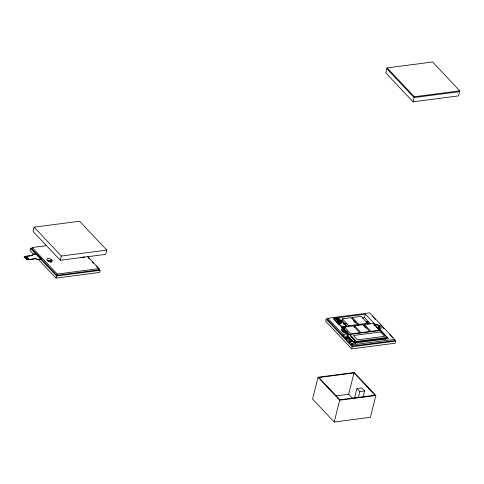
<?xml version="1.0" encoding="UTF-8"?>
<svg xmlns="http://www.w3.org/2000/svg" width="484" height="484" viewBox="0 0 484 484"><rect width="100%" height="100%" fill="white"/><g stroke="black" fill="none" stroke-linecap="round" stroke-linejoin="round"><path stroke-width="0.73" d="M24.2 256.599L32.712 255.492L32.9 254.288L36.627 253.804L41.461 259.067L37.764 259.448L35.792 258.625L27.279 259.733L24.2 256.599L27.255 259.835L35.768 258.734L37.734 259.551L41.461 259.067M346.429 338.528L347.675 337.433L346.998 337.88M349.744 341.414L350.725 340.669L349.702 341.347M34.104 227.159L33.039 231.419L60.24 260.277L105.736 254.372L106.801 250.113L79.6 221.255L34.104 227.159L61.305 256.018L106.801 250.113M32.017 248.171L30.54 248.365L30.008 250.494L33.584 254.281M46.41 245.672L32.222 247.518L31.902 248.794L56.906 275.323L98.73 269.897L99.051 268.614L87.314 256.163M32.9 254.288L36.602 253.912M32.712 255.492L24.224 256.49M51.909 260.313L51.443 262.177L50.669 261.348L51.129 259.484A2.311 1.162 14 0 0 48.025 258.504A2.311 1.162 14 0 0 47.244 259.987L48.025 260.815A2.311 1.162 14 0 0 51.129 261.796A2.311 1.162 14 0 0 51.909 260.313L51.129 259.484M60.24 260.277L61.305 256.018M96.007 265.994L100.091 270.326L99.559 272.45L56.035 278.1L56.561 275.977L30.54 248.365M56.906 275.323L57.227 274.047L32.222 247.518M83.557 258.008L83.871 256.762M387.103 67.893L385.845 72.951L413.046 101.809L458.542 95.905L459.8 90.847L432.599 61.988L387.103 67.893L414.304 96.758L459.8 90.847M327.668 318.938L326.192 319.131L325.659 321.261L351.68 348.867L395.21 343.216L395.737 341.093L394.206 339.466M327.868 318.284L327.547 319.561L352.552 346.09L394.381 340.663L394.696 339.381L369.691 312.852L327.868 318.284L352.872 344.814L394.696 339.381M318.03 377.236L312.591 399.058L334.22 422.012L370.405 417.311L375.844 395.495L354.215 372.541L318.03 377.236L339.665 400.189L375.844 395.495M334.196 318.526L341.813 326.609L341.601 327.462L345.987 326.894L346.199 326.041L338.582 317.958L334.196 318.526L333.984 319.373L339.06 324.764M335.92 318.163L335.793 318.696L336.586 319.537L337.917 319.367L338.05 318.835L337.251 317.988L335.92 318.163L336.719 319.01L338.05 318.835M336.586 319.537L336.719 319.01M337.118 318.52L337.251 317.988M337.505 319.972L337.269 320.928L339.81 323.627L341.408 323.421L341.65 322.465L339.102 319.761L337.505 319.972L340.052 322.671L341.65 322.465M339.81 323.627L340.052 322.671M357.44 325.623L357.706 324.564L351.221 317.673L342.388 318.823L341.988 320.42L347.978 326.773M341.722 328.11L342.085 326.646M342.067 328.061L342.436 326.603M342.327 328.745L342.69 327.287M342.533 328.963L343.077 326.779M342.672 328.703L343.035 327.238M342.878 328.92L343.422 326.73M343.241 328.618L343.604 327.16M343.495 329.301L344.039 327.111M343.21 331.135L343.676 329.271L333.361 318.327L365.396 314.17L375.753 325.109A2.311 1.162 14 0 1 378.869 326.059L379.674 326.912L379.359 328.152M343.7 329.519L344.426 326.603M344.56 327.027L351.051 333.912L359.884 332.762L353.393 325.877L344.56 327.027L344.166 328.624L349.654 334.45M343.864 330.203L344.59 327.287M342.92 335.896L343.259 334.535L348.05 333.912L347.373 336.64M348.607 326.773L348.873 325.708L342.388 318.823M349.775 334.662L356.327 341.613L349.775 334.662L347.113 335.007L347.004 335.448L353.556 342.4L356.218 342.055L357.192 343.126M352.019 318.599L352.279 317.54L361.118 316.391L367.604 323.276L367.338 324.341M353.84 341.444L351.608 341.734L346.774 336.471L348.262 336.277M354.064 327.335L354.457 325.738L363.29 324.595L369.782 331.479L360.949 332.629L354.457 325.738M351.16 345.497L351.668 343.452L388.567 338.661L378.893 328.394A2.311 1.162 14 0 0 379.674 326.912M413.046 101.809L414.304 96.758M351.68 348.867L352.213 346.738L326.192 319.131M352.552 346.09L352.872 344.814M353.556 342.4L353.665 341.958L347.113 335.007M334.22 422.012L339.665 400.189M358.505 325.49L358.771 324.425L352.279 317.54M356.218 342.055L386.758 338.298L386.976 337.433L380.424 330.475L349.829 334.45M370.575 323.971L364.543 317.577L365.396 314.17M363.956 326.053L364.355 324.455L373.188 323.312L379.68 330.197L370.847 331.34L364.355 324.455M352.721 398.514L348.692 394.236L353.998 372.946L318.883 377.508L339.877 399.784L374.997 395.222L353.998 372.946M367.247 322.217L367.356 321.793L365.898 321.981M354.597 397.945L356.95 388.513L361.742 387.89L364.603 390.927L362.976 397.461M374.096 325.127L374.434 323.766M374.767 325.684L375.094 324.437A3.582 1.797 14 0 1 379.65 325.665L380.944 327.021A3.582 1.797 14 0 1 379.523 329.066L379.214 330.312M374.785 325.678L375.094 324.437M375.421 326.355L375.729 325.109M358.366 397.352L359.812 391.55L356.95 388.513M379.208 328.775L378.403 327.922L378.869 326.059M378.579 329.634L378.893 328.394M379.825 331.104L380.164 329.743M345.993 339.351L346.647 338.104M349.049 342.587L349.194 342.152M339.853 322.078L340.857 322.175M340.833 322.338C338.909 321.249 341.994 323.022 339.883 321.969M459.6 91.645L414.104 97.556L386.904 68.692M57.227 274.047L99.051 268.614M56.561 275.977L100.091 270.326M340.706 320.668L342.194 320.475M362.31 317.867L364.543 317.577M343.192 324.056L346.12 323.675M341.813 326.609L346.199 326.041M348.873 325.708L357.706 324.564M358.771 324.425L367.604 323.276M363.526 325.351L364.996 325.157M348.238 336.386L346.744 336.58L348.268 338.207M345.146 337.584L347.197 337.318M353.12 341.438L351.632 341.631L348.298 338.098M356.381 341.401L386.976 337.433M353.665 341.958L356.327 341.613M352.213 346.738L395.737 341.093M359.812 391.55L364.603 390.927M335.987 395.882L348.692 394.236M347.397 332L347.119 331.734A3.582 1.797 14 0 0 342.981 330.427M372.777 316.73L375.33 319.434M380.43 324.849L384.006 328.636M389.614 334.595L392.675 337.844M384.26 338.395L385.246 339.447M367.356 321.793L369.262 323.814M368.203 323.227L369.159 324.244M381.713 338.576L382.741 339.671M364.458 326.585L365.958 328.17M353.38 320.723L355.377 322.84M350.985 336.501L355.359 341.147M350.954 336.61L354.845 340.736M348.05 333.912L346.314 332.115A2.311 1.162 14 0 0 342.968 331.177M353.907 341.734L355.438 343.356M353.883 341.843L355.407 343.465M347.675 337.433L350.706 340.778M88.354 257.869L89.377 258.952M92.438 262.201L93.46 263.284M50.596 262.286L49.816 261.457A1.301 0.653 14 0 0 47.704 261.015M38.175 259.152L56.035 278.1M25.985 256.26L29.034 259.503M25.954 256.369L29.01 259.612M349.043 334.995A3.17 1.591 14 0 1 348.419 334.607M376.407 326.996A2.311 1.162 14 0 1 378.403 327.922M376.77 327.601A1.295 0.653 14 0 1 377.466 327.952L378.355 328.884A1.301 0.653 14 0 1 378.524 329.332M347.095 332.944A2.311 1.162 14 0 1 347.397 333.742M343.35 331.782A1.301 0.653 14 0 1 345.461 332.224M343.676 329.271A2.311 1.162 14 0 0 342.896 330.754L343.676 331.582A2.311 1.162 14 0 0 346.78 332.562M347.409 333.234A3.582 1.797 14 0 1 342.872 331.964L341.625 330.639A3.582 1.797 14 0 1 343.041 328.6M348.516 333.307A3.582 1.797 14 0 1 347.663 334.934M84.343 256.792A2.311 1.162 14 0 1 80.979 257.228M47.099 260.477A2.311 1.162 14 0 1 50.669 261.348M380.593 331.982L353.35 335.521L357.422 339.841L384.665 336.307L380.593 331.982M338.334 320.541A0.647 0.327 14 0 0 339.417 320.626A0.647 0.327 14 0 0 338.691 320.057A0.647 0.327 14 0 0 338.334 320.541M338.31 320.644A0.647 0.327 14 0 0 339.387 320.729A0.647 0.327 14 0 0 338.661 320.166A0.647 0.327 14 0 0 338.31 320.644"/></g></svg>
